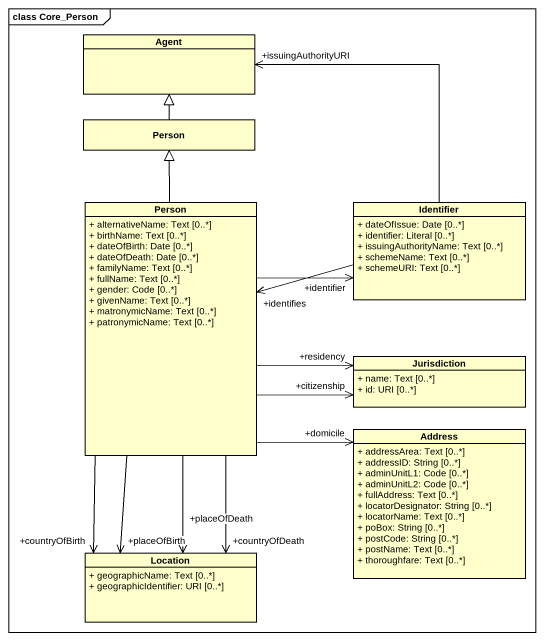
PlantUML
@startuml
mainframe class Core_Person
hide circle
hide empty members
skinparam classAttributeIconSize 0
class "Agent" as Agent_
class "Person" as Person_
class "Person" as Person__2 {
  + alternativeName: Text [0..*]
  + birthName: Text [0..*]
  + dateOfBirth: Date [0..*]
  + dateOfDeath: Date [0..*]
  + familyName: Text [0..*]
  + fullName: Text [0..*]
  + gender: Code [0..*]
  + givenName: Text [0..*]
  + matronymicName: Text [0..*]
  + patronymicName: Text [0..*]
}
class Identifier {
  + dateOfIssue: Date [0..*]
  + identifier: Literal [0..*]
  + issuingAuthorityName: Text [0..*]
  + schemeName: Text [0..*]
  + schemeURI: Text [0..*]
}
class Jurisdiction {
  + name: Text [0..*]
  + id: URI [0..*]
}
class Address {
  + addressArea: Text [0..*]
  + addressID: String [0..*]
  + adminUnitL1: Code [0..*]
  + adminUnitL2: Code [0..*]
  + fullAddress: Text [0..*]
  + locatorDesignator: String [0..*]
  + locatorName: Text [0..*]
  + poBox: String [0..*]
  + postCode: String [0..*]
  + postName: Text [0..*]
  + thoroughfare: Text [0..*]
}
class Location {
  + geographicName: Text [0..*]
  + geographicIdentifier: URI [0..*]
}
Person_ -up-|> Agent_
Person__2 -up-|> Person_
Person__2 -right-> "+identifier" Identifier
Person__2 -right-> "+citizenship" Jurisdiction
Person__2 -right-> "+residency" Jurisdiction
Person__2 --> "+domicile" Address
Person__2 --> "+countryOfBirth" Location
Person__2 --> "+placeOfBirth" Location
Person__2 --> "+countryOfDeath" Location
Person__2 --> "+placeOfDeath" Location
Identifier -up-> "+issuingAuthorityURI" Agent_
Identifier -left-> "+identifies" Person__2
@enduml
